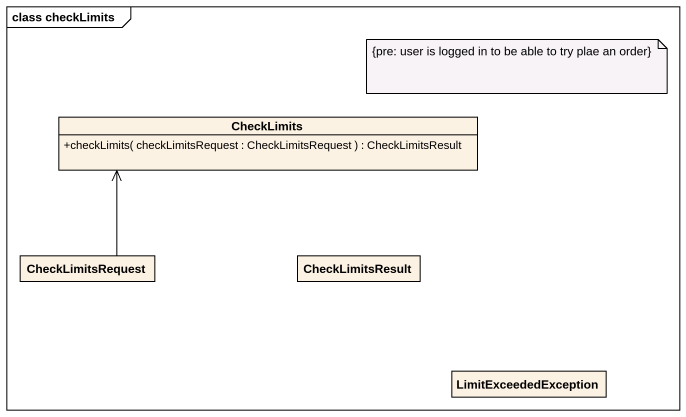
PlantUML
@startuml
mainframe class checkLimits
hide circle
hide empty members
skinparam classAttributeIconSize 0
class CheckLimits {
  +checkLimits( checkLimitsRequest : CheckLimitsRequest ) : CheckLimitsResult
}
class CheckLimitsRequest
class CheckLimitsResult
class LimitExceededException
CheckLimitsRequest -up-> CheckLimits
note as N1
  {pre: user is logged in to be able to try plae an order}
end note
@enduml
